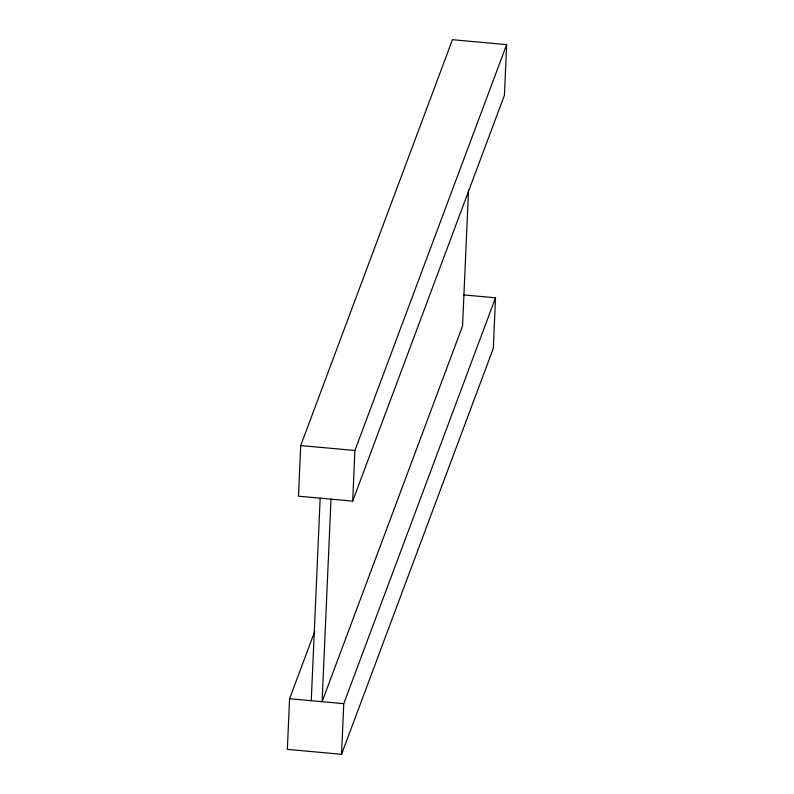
<?xml version="1.0" encoding="UTF-8"?>
<svg xmlns="http://www.w3.org/2000/svg" width="794" height="794" viewBox="0 0 794 794"><rect width="100%" height="100%" fill="white"/><g stroke="black" fill="none" stroke-linecap="round" stroke-linejoin="round"><path stroke-width="1.19" d="M314.722 631.488L289.572 698.74L287.349 749.377L341.549 754.3L493.292 348.437L495.525 297.8L463.498 294.892M300.708 445.563L298.475 496.2L352.685 501.123L504.428 95.26L506.651 44.623L452.451 39.7L300.708 445.563L354.908 450.486L506.651 44.623M311.258 700.705L320.161 498.166M330.999 499.148L322.096 701.697L462.555 326.016L468.529 190.173M341.549 754.3L343.772 703.663L495.525 297.8M352.685 501.123L354.908 450.486M289.572 698.74L343.772 703.663"/></g></svg>
